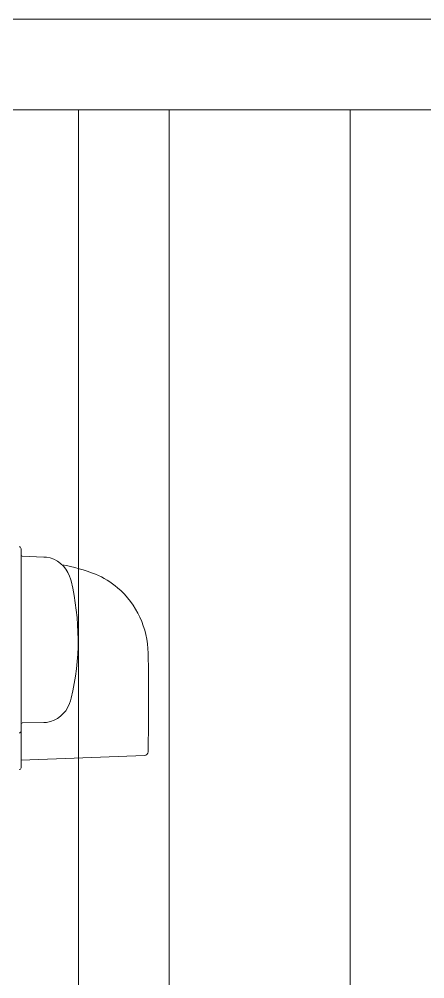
# Model space of a CAD drawing. Header units: inches. Extents: x -114 to 635, y -137 to 57.
# Drawn here: x -50.387 to -50.163, y 30.131 to 30.661 of the extents above; entities that cross this region are included whole.
import ezdxf

# ---------------------------------------------------------------- set-up
doc = ezdxf.new("R2010")
doc.units = ezdxf.units.IN
doc.header["$MEASUREMENT"] = 0
doc.layers.get('0').update_dxf_attribs({"lineweight": 5})
doc.layers.add('HATCH', color=15, linetype='Continuous', lineweight=0)
doc.layers.add('UTILITIES', color=141, linetype='Continuous', lineweight=0)

# ---------------------------------------------------------------- blocks, each defined once
blk = doc.blocks.new('AC PLAN')
blk.add_lwpolyline([(196626.07, 93296.99), (196694.18, 93299.6, 0.397089), (196696.13, 93301.59, 0.009553), (196696.21, 93356.11, 0.212893), (196679.31, 93392.25, 0.083936), (196667.08, 93399.69, 0.050382), (196648.65, 93404.96, 0.116758)], format="xyb")
for points in [[(196626, 93413.75), (196626, 93414.37), (196625.57, 93414.89), (196625.03, 93414.89)], [(196626.07, 93410.02), (196626.07, 93410.02), (196626.07, 93413.78), (196626.07, 93413.78)], [(196626.07, 93411.76), (196626.07, 93411.76), (196626.07, 93292.93), (196626.07, 93292.93)], [(196626.07, 93410.12), (196626.07, 93409.92), (196626.3, 93409.74), (196626.6, 93409.74)], [(196626.65, 93409.74), (196626.65, 93409.74), (196638.52, 93409.15), (196638.52, 93409.15)], [(196626.6, 93317.5), (196626.3, 93317.49), (196626.07, 93317.26), (196626.07, 93316.96)], [(196626.65, 93317.57), (196626.65, 93317.57), (196638.52, 93317.85), (196638.52, 93317.85)], [(196625.03, 93312.05), (196625.57, 93312.05), (196626, 93312.57), (196626, 93313.19)], [(196625.03, 93291.78), (196625.57, 93291.78), (196626, 93292.21), (196626, 93292.75)]]:
    blk.add_open_spline(points, degree=3)
for points in [[(196653.3, 93397.27), (196653.3, 93397.27), (196652.74, 93398.71), (196652.74, 93398.71), (196652.74, 93398.71), (196650.78, 93404.15), (196645.77, 93408.49), (196639.98, 93409.15), (196639.98, 93409.15), (196639.98, 93409.15), (196638.52, 93409.15), (196638.52, 93409.15)], [(196653.3, 93329.73), (196653.3, 93329.73), (196653.6, 93331.19), (196653.6, 93331.19), (196653.6, 93331.19), (196658.86, 93353.04), (196658.75, 93374.24), (196653.6, 93396.11), (196653.6, 93396.11), (196653.6, 93396.11), (196653.3, 93397.27), (196653.3, 93397.27)], [(196638.52, 93317.85), (196638.52, 93317.85), (196639.98, 93317.85), (196639.98, 93317.85), (196639.98, 93317.85), (196646.17, 93318.99), (196650.45, 93322.4), (196652.74, 93328.29), (196652.74, 93328.29), (196652.74, 93328.29), (196653.3, 93329.73), (196653.3, 93329.73)]]:
    blk.add_open_spline(points, degree=3, knots=[0, 0, 0, 0, 0.333333, 0.333333, 0.333333, 0.333333, 0.666667, 0.666667, 0.666667, 0.666667, 1, 1, 1, 1])
blk = doc.blocks.new('A$C12bbacd8')
at = {"layer": 'UTILITIES'}
for p, q in [((-3617.17, -1787.5), (-3617.17, -50)), ((-3567.17, -1787.5), (-3567.17, -50)), ((-3467.17, -1787.5), (-3467.17, -50))]:
    blk.add_line(p, q, dxfattribs=at)
for points in [[(-5867.17, 0), (0, 0), (0, -1837.5), (-5867.17, -1837.5)], [(-5817.17, -50), (-50, -50), (-50, -1787.5), (-5817.17, -1787.5)]]:
    blk.add_lwpolyline(points, close=True, dxfattribs=at)
blk.add_blockref('AC PLAN', (-200274.92, -93706.37), dxfattribs=at)

msp = doc.modelspace()

# ---------------------------------------------------------------- block references
at = {"layer": 'HATCH', "xscale": 0.001, "yscale": 0.001, "zscale": 0.001}
msp.add_blockref('A$C12bbacd8', (-46.73733, 30.66086), dxfattribs=at)

doc.saveas('drawing.dxf')
